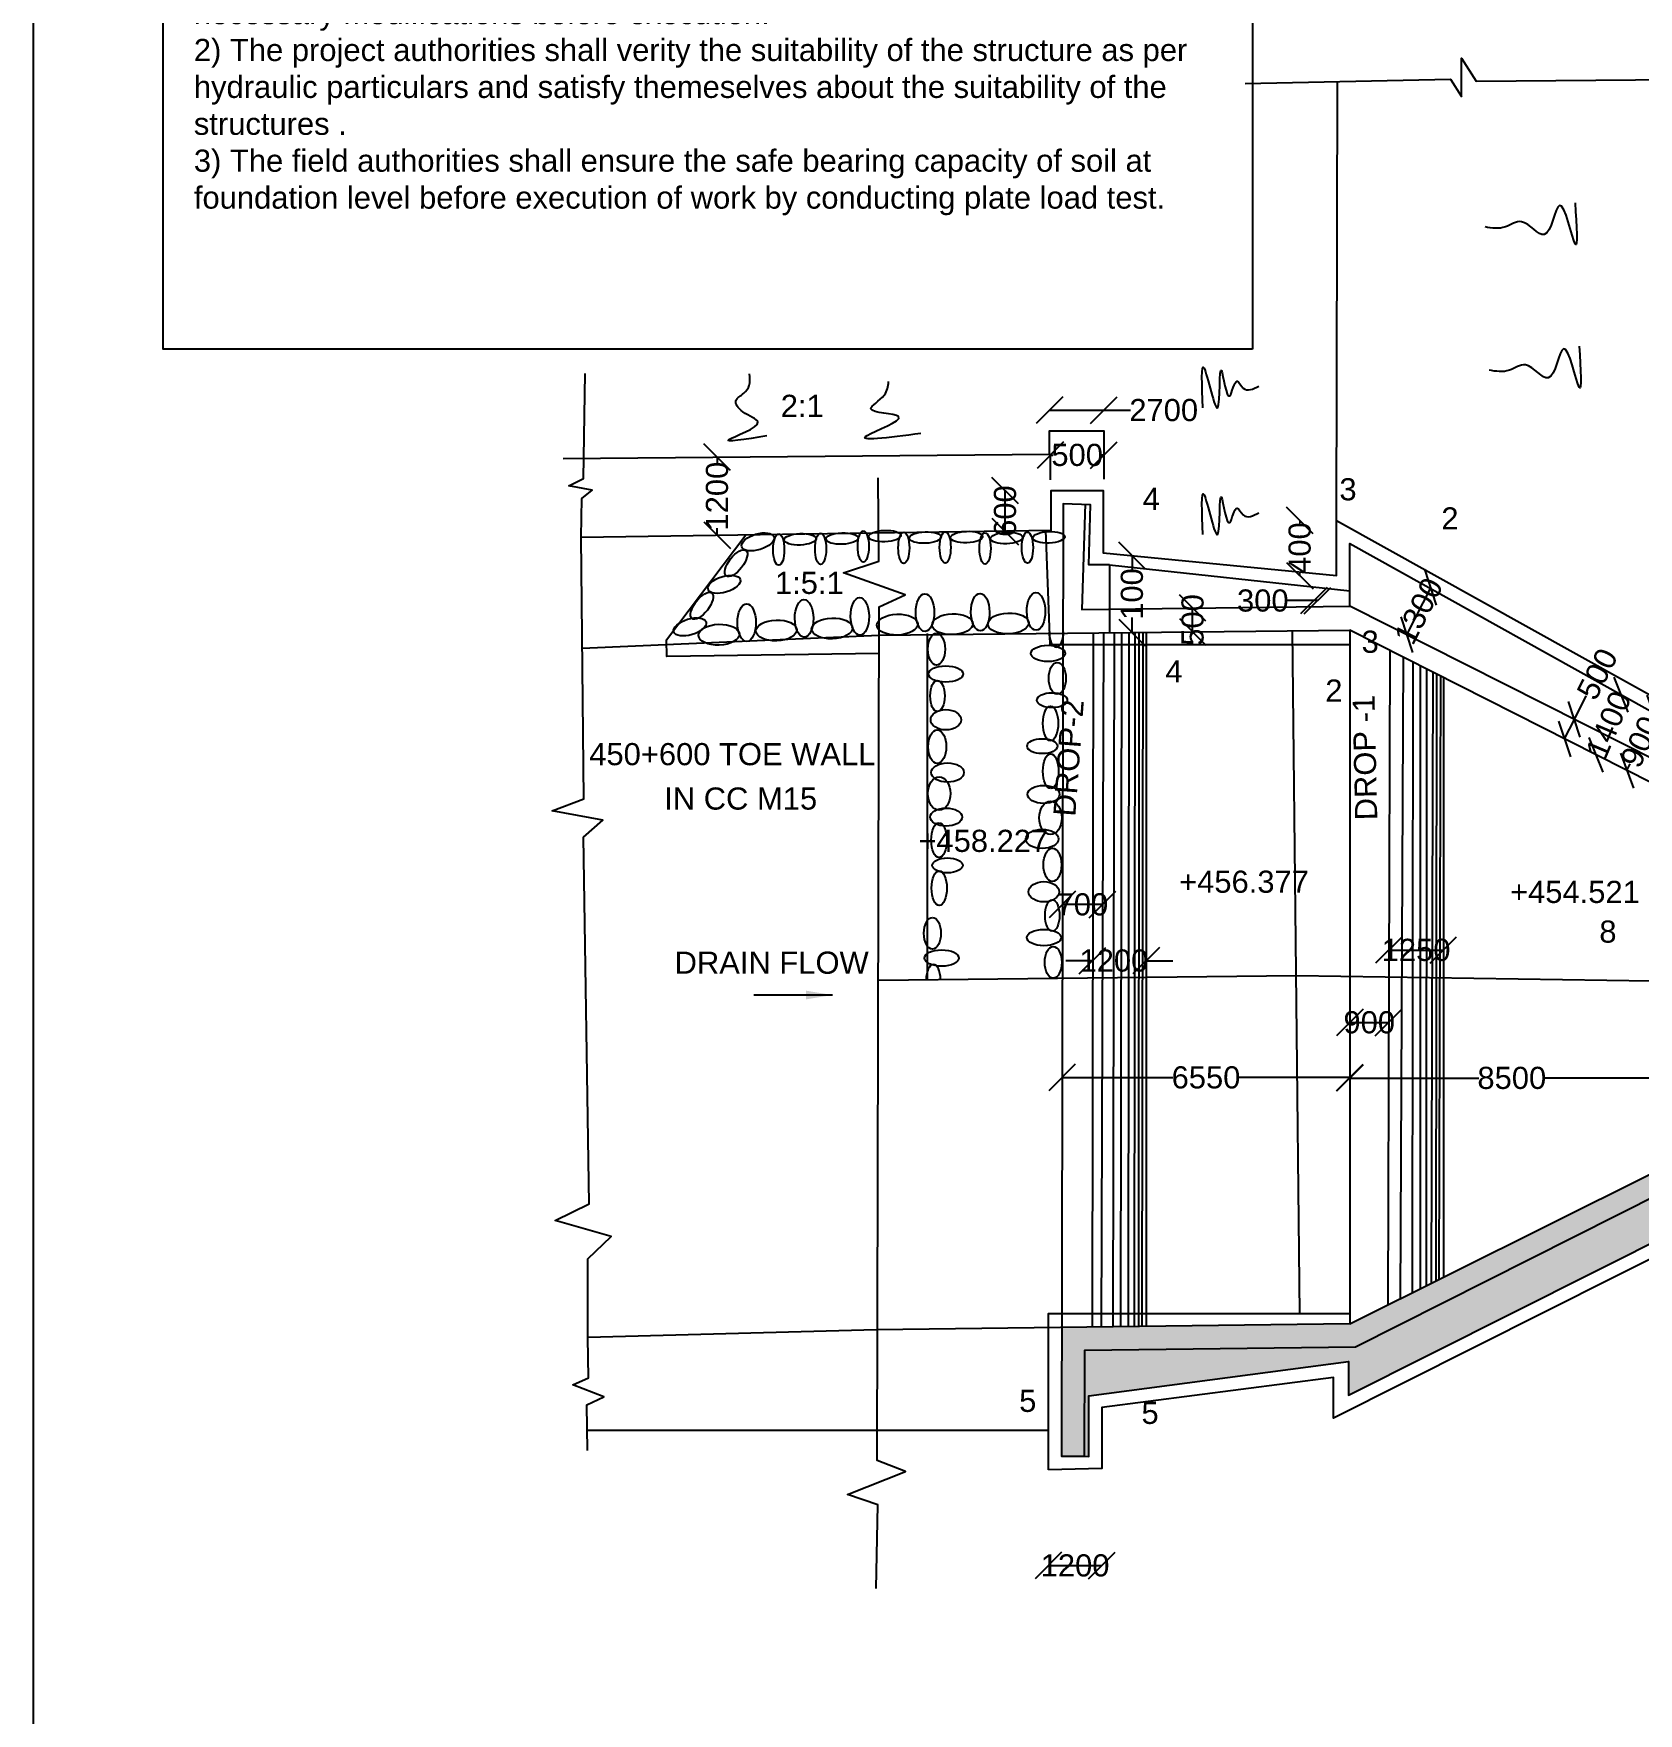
# Model space of a CAD drawing. Header units: millimetres. Extents: x 5124 to 3169670, y 2311 to 45686297.
# Drawn here: x 3005188 to 3041433, y 45628547 to 45666491 of the extents above; entities that cross this region are included whole.
import ezdxf

# ---------------------------------------------------------------- set-up
doc = ezdxf.new("R2010")
doc.units = ezdxf.units.MM
doc.header["$MEASUREMENT"] = 0
doc.layers.add('DIMENSION', color=7, linetype='Continuous')
doc.styles.get("Standard").update_dxf_attribs({"font": 'arial.ttf', "height": 500})
doc.dimstyles.get("Standard").update_dxf_attribs({"dimtxt": 500, "dimasz": 600, "dimexe": 0.18, "dimexo": 0.0625, "dimgap": 0.09, "dimtad": 0, "dimdec": 0, "dimzin": 0, "dimdsep": 46, "dimtxsty": 'Standard', "dimblk": 'OBLIQUE', "dimcen": 0.09, "dimse1": 1, "dimse2": 1, "dimadec": 0, "dimazin": 0, "dimtfac": 1, "dimtdec": 0, "dimtofl": 0, "dimtmove": 0, "dimatfit": 3, "dimfxl": 1, "dimtolj": 1, "dimtzin": 0, "dimarcsym": 0})

# ---------------------------------------------------------------- blocks, each defined once
blk = doc.blocks.new('_Oblique')
at = {"color": 0, "linetype": 'ByBlock', "lineweight": -2}
blk.add_line((-0.5, -0.5), (0.5, 0.5), dxfattribs=at)
blk = doc.blocks.new('*D76')
at = {"layer": 'Defpoints', "color": 0, "transparency": 16777216}
for p in [(3028152, 45656994), (3029362, 45656971), (3029362, 45656971)]:
    blk.add_point(p, dxfattribs=at)
at = {"layer": 'DIMENSION', "color": 0, "lineweight": -2, "transparency": 16777216}
for p, q in [((3028152, 45656971), (3028205, 45656971)), ((3029362, 45656971), (3029308, 45656971))]:
    blk.add_line(p, q, dxfattribs=at)
at = {"layer": 'DIMENSION', "color": 0, "lineweight": -2, "transparency": 16777216, "xscale": 600, "yscale": 600, "zscale": 600, "rotation": 180}
blk.add_blockref('_Oblique', (3028152, 45656971), dxfattribs=at)
at = {"layer": 'DIMENSION', "color": 0, "lineweight": -2, "transparency": 16777216, "xscale": 600, "yscale": 600, "zscale": 600}
blk.add_blockref('_Oblique', (3029362, 45656971), dxfattribs=at)
at = {"layer": 'DIMENSION', "color": 0, "transparency": 16777216, "insert": (3028757, 45656971), "char_height": 500, "attachment_point": 5}
blk.add_mtext('\\A1;500', dxfattribs=at)
blk = doc.blocks.new('*D77')
at = {"layer": 'Defpoints', "color": 0, "transparency": 16777216}
for p in [(3029362, 45657984), (3028134, 45657515), (3029362, 45657515)]:
    blk.add_point(p, dxfattribs=at)
at = {"layer": 'DIMENSION', "color": 0, "lineweight": -2, "transparency": 16777216}
for p, q in [((3028134, 45657984), (3029362, 45657984)), ((3029362, 45657984), (3029962, 45657984))]:
    blk.add_line(p, q, dxfattribs=at)
at = {"layer": 'DIMENSION', "color": 0, "lineweight": -2, "transparency": 16777216, "xscale": 600, "yscale": 600, "zscale": 600, "rotation": 180}
blk.add_blockref('_Oblique', (3028134, 45657984), dxfattribs=at)
at = {"layer": 'DIMENSION', "color": 0, "lineweight": -2, "transparency": 16777216, "xscale": 600, "yscale": 600, "zscale": 600}
blk.add_blockref('_Oblique', (3029362, 45657984), dxfattribs=at)
at = {"layer": 'DIMENSION', "color": 0, "transparency": 16777216, "insert": (3030712, 45657984), "char_height": 500, "attachment_point": 5}
blk.add_mtext('\\A1;2700', dxfattribs=at)
blk = doc.blocks.new('*D78')
at = {"layer": 'Defpoints', "color": 0, "transparency": 16777216}
for p in [(3028416, 45642911), (3034917, 45642911), (3034917, 45642911)]:
    blk.add_point(p, dxfattribs=at)
at = {"layer": 'DIMENSION', "color": 0, "lineweight": -2, "transparency": 16777216}
for p, q in [((3028416, 45642911), (3030920, 45642911)), ((3034917, 45642911), (3032414, 45642911))]:
    blk.add_line(p, q, dxfattribs=at)
at = {"layer": 'DIMENSION', "color": 0, "lineweight": -2, "transparency": 16777216, "xscale": 600, "yscale": 600, "zscale": 600, "rotation": 180}
blk.add_blockref('_Oblique', (3028416, 45642911), dxfattribs=at)
at = {"layer": 'DIMENSION', "color": 0, "lineweight": -2, "transparency": 16777216, "xscale": 600, "yscale": 600, "zscale": 600}
blk.add_blockref('_Oblique', (3034917, 45642911), dxfattribs=at)
at = {"layer": 'DIMENSION', "color": 0, "transparency": 16777216, "insert": (3031667, 45642911), "char_height": 500, "attachment_point": 5}
blk.add_mtext('\\A1;6550', dxfattribs=at)
blk = doc.blocks.new('*D79')
at = {"layer": 'Defpoints', "color": 0, "transparency": 16777216}
for p in [(3034917, 45642911), (3042230, 45642899), (3042230, 45642899)]:
    blk.add_point(p, dxfattribs=at)
at = {"layer": 'DIMENSION', "color": 0, "lineweight": -2, "transparency": 16777216}
for p, q in [((3034917, 45642899), (3037828, 45642899)), ((3042230, 45642899), (3039320, 45642899))]:
    blk.add_line(p, q, dxfattribs=at)
at = {"layer": 'DIMENSION', "color": 0, "lineweight": -2, "transparency": 16777216, "xscale": 600, "yscale": 600, "zscale": 600, "rotation": 180}
blk.add_blockref('_Oblique', (3034917, 45642899), dxfattribs=at)
at = {"layer": 'DIMENSION', "color": 0, "lineweight": -2, "transparency": 16777216, "xscale": 600, "yscale": 600, "zscale": 600}
blk.add_blockref('_Oblique', (3042230, 45642899), dxfattribs=at)
at = {"layer": 'DIMENSION', "color": 0, "transparency": 16777216, "insert": (3038574, 45642899), "char_height": 500, "attachment_point": 5}
blk.add_mtext('\\A1;8500', dxfattribs=at)
blk = doc.blocks.new('*D80')
at = {"layer": 'Defpoints', "color": 0, "transparency": 16777216}
for p in [(3034917, 45644158), (3035791, 45644155), (3035791, 45644155)]:
    blk.add_point(p, dxfattribs=at)
at = {"layer": 'DIMENSION', "color": 0, "lineweight": -2, "transparency": 16777216}
blk.add_line((3034917, 45644155), (3035791, 45644155), dxfattribs=at)
at = {"layer": 'DIMENSION', "color": 0, "lineweight": -2, "transparency": 16777216, "xscale": 600, "yscale": 600, "zscale": 600, "rotation": 180}
blk.add_blockref('_Oblique', (3034917, 45644155), dxfattribs=at)
at = {"layer": 'DIMENSION', "color": 0, "lineweight": -2, "transparency": 16777216, "xscale": 600, "yscale": 600, "zscale": 600}
blk.add_blockref('_Oblique', (3035791, 45644155), dxfattribs=at)
at = {"layer": 'DIMENSION', "color": 0, "transparency": 16777216, "insert": (3035354, 45644155), "char_height": 500, "attachment_point": 5}
blk.add_mtext('\\A1;900', dxfattribs=at)
blk = doc.blocks.new('*D81')
at = {"layer": 'Defpoints', "color": 0, "transparency": 16777216}
for p in [(3035797, 45645791), (3037028, 45645791), (3037028, 45645791)]:
    blk.add_point(p, dxfattribs=at)
at = {"layer": 'DIMENSION', "color": 0, "lineweight": -2, "transparency": 16777216}
blk.add_line((3035797, 45645791), (3037028, 45645791), dxfattribs=at)
at = {"layer": 'DIMENSION', "color": 0, "lineweight": -2, "transparency": 16777216, "xscale": 600, "yscale": 600, "zscale": 600, "rotation": 180}
blk.add_blockref('_Oblique', (3035797, 45645791), dxfattribs=at)
at = {"layer": 'DIMENSION', "color": 0, "lineweight": -2, "transparency": 16777216, "xscale": 600, "yscale": 600, "zscale": 600}
blk.add_blockref('_Oblique', (3037028, 45645791), dxfattribs=at)
at = {"layer": 'DIMENSION', "color": 0, "transparency": 16777216, "insert": (3036412, 45645791), "char_height": 500, "attachment_point": 5}
blk.add_mtext('\\A1;1250', dxfattribs=at)
blk = doc.blocks.new('*D82')
at = {"layer": 'Defpoints', "color": 0, "transparency": 16777216}
for p in [(3028107, 45634047), (3029312, 45634047), (3029312, 45631887)]:
    blk.add_point(p, dxfattribs=at)
at = {"layer": 'DIMENSION', "color": 0, "lineweight": -2, "transparency": 16777216}
blk.add_line((3028107, 45631887), (3029312, 45631887), dxfattribs=at)
at = {"layer": 'DIMENSION', "color": 0, "lineweight": -2, "transparency": 16777216, "xscale": 600, "yscale": 600, "zscale": 600, "rotation": 180}
blk.add_blockref('_Oblique', (3028107, 45631887), dxfattribs=at)
at = {"layer": 'DIMENSION', "color": 0, "lineweight": -2, "transparency": 16777216, "xscale": 600, "yscale": 600, "zscale": 600}
blk.add_blockref('_Oblique', (3029312, 45631887), dxfattribs=at)
at = {"layer": 'DIMENSION', "color": 0, "transparency": 16777216, "insert": (3028710, 45631887), "char_height": 500, "attachment_point": 5}
blk.add_mtext('\\A1;1200', dxfattribs=at)
blk = doc.blocks.new('*D83')
at = {"layer": 'Defpoints', "color": 0, "transparency": 16777216}
for p in [(3034187, 45654288), (3034101, 45653682), (3034101, 45653549)]:
    blk.add_point(p, dxfattribs=at)
at = {"layer": 'DIMENSION', "color": 0, "lineweight": -2, "transparency": 16777216}
for p, q in [((3034101, 45653682), (3033501, 45653682)), ((3034187, 45653682), (3034101, 45653682))]:
    blk.add_line(p, q, dxfattribs=at)
at = {"layer": 'DIMENSION', "color": 0, "lineweight": -2, "transparency": 16777216, "xscale": 600, "yscale": 600, "zscale": 600, "rotation": 180}
blk.add_blockref('_Oblique', (3034101, 45653682), dxfattribs=at)
at = {"layer": 'DIMENSION', "color": 0, "lineweight": -2, "transparency": 16777216, "xscale": 600, "yscale": 600, "zscale": 600}
blk.add_blockref('_Oblique', (3034187, 45653682), dxfattribs=at)
at = {"layer": 'DIMENSION', "color": 0, "transparency": 16777216, "insert": (3032950, 45653682), "char_height": 500, "attachment_point": 5}
blk.add_mtext('\\A1;300', dxfattribs=at)
blk = doc.blocks.new('*D84')
at = {"layer": 'Defpoints', "color": 0, "transparency": 16777216}
for p in [(3029938, 45654702), (3029996, 45652963), (3030060, 45652963)]:
    blk.add_point(p, dxfattribs=at)
at = {"layer": 'DIMENSION', "color": 0, "lineweight": -2, "transparency": 16777216}
for p, q in [((3029996, 45654702), (3029996, 45654360)), ((3029996, 45652963), (3029996, 45653304))]:
    blk.add_line(p, q, dxfattribs=at)
at = {"layer": 'DIMENSION', "color": 0, "lineweight": -2, "transparency": 16777216, "xscale": 600, "yscale": 600, "zscale": 600}
for p, rotation in [((3029996, 45654702), 90), ((3029996, 45652963), 270)]:
    blk.add_blockref('_Oblique', p, dxfattribs=dict(at, rotation=rotation))
at = {"layer": 'DIMENSION', "color": 0, "transparency": 16777216, "insert": (3029996, 45653832), "char_height": 500, "attachment_point": 5, "rotation": 90}
blk.add_mtext('\\A1;100', dxfattribs=at)
blk = doc.blocks.new('*D85')
at = {"layer": 'Defpoints', "color": 0, "transparency": 16777216}
for p in [(3031366, 45653516), (3031366, 45653516), (3031373, 45652977)]:
    blk.add_point(p, dxfattribs=at)
at = {"layer": 'DIMENSION', "color": 0, "lineweight": -2, "transparency": 16777216}
blk.add_line((3031366, 45652977), (3031366, 45653516), dxfattribs=at)
at = {"layer": 'DIMENSION', "color": 0, "lineweight": -2, "transparency": 16777216, "xscale": 600, "yscale": 600, "zscale": 600}
for p, rotation in [((3031366, 45653516), 90), ((3031366, 45652977), 270)]:
    blk.add_blockref('_Oblique', p, dxfattribs=dict(at, rotation=rotation))
at = {"layer": 'DIMENSION', "color": 0, "transparency": 16777216, "insert": (3031366, 45653246), "char_height": 500, "attachment_point": 5, "rotation": 90}
blk.add_mtext('\\A1;500', dxfattribs=at)
blk = doc.blocks.new('*D86')
at = {"layer": 'Defpoints', "color": 0, "transparency": 16777216}
for p in [(3036211, 45654255), (3035668, 45653180), (3036199, 45652912)]:
    blk.add_point(p, dxfattribs=at)
at = {"layer": 'DIMENSION', "color": 0, "lineweight": -2, "transparency": 16777216}
blk.add_line((3036742, 45653987), (3036199, 45652912), dxfattribs=at)
at = {"layer": 'DIMENSION', "color": 0, "lineweight": -2, "transparency": 16777216, "xscale": 600, "yscale": 600, "zscale": 600}
for p, rotation in [((3036742, 45653987), 63.19043571718392), ((3036199, 45652912), 243.1904357171839)]:
    blk.add_blockref('_Oblique', p, dxfattribs=dict(at, rotation=rotation))
at = {"layer": 'DIMENSION', "color": 0, "transparency": 16777216, "insert": (3036470, 45653450), "char_height": 500, "attachment_point": 5, "rotation": 63.1904}
blk.add_mtext('\\A1;1300', dxfattribs=at)
blk = doc.blocks.new('*D87')
at = {"layer": 'Defpoints', "color": 0, "transparency": 16777216}
for p in [(3041046, 45651558), (3041046, 45651558), (3040472, 45650199)]:
    blk.add_point(p, dxfattribs=at)
at = {"layer": 'DIMENSION', "color": 0, "lineweight": -2, "transparency": 16777216}
for p, q in [((3041046, 45651558), (3041040, 45651544)), ((3040472, 45650199), (3040478, 45650213))]:
    blk.add_line(p, q, dxfattribs=at)
at = {"layer": 'DIMENSION', "color": 0, "lineweight": -2, "transparency": 16777216, "xscale": 600, "yscale": 600, "zscale": 600}
for p, rotation in [((3041046, 45651558), 67.08364247198338), ((3040472, 45650199), 247.0836424719834)]:
    blk.add_blockref('_Oblique', p, dxfattribs=dict(at, rotation=rotation))
at = {"layer": 'DIMENSION', "color": 0, "transparency": 16777216, "insert": (3040759, 45650878), "char_height": 500, "attachment_point": 5, "rotation": 67.0836}
blk.add_mtext('\\A1;1400', dxfattribs=at)
blk = doc.blocks.new('*D88')
at = {"layer": 'Defpoints', "color": 0, "transparency": 16777216}
for p in [(3039987, 45650998), (3039987, 45650998), (3039764, 45650558)]:
    blk.add_point(p, dxfattribs=at)
at = {"layer": 'DIMENSION', "color": 0, "lineweight": -2, "transparency": 16777216}
for p, q in [((3039987, 45650998), (3040257, 45651533)), ((3039764, 45650558), (3039987, 45650998))]:
    blk.add_line(p, q, dxfattribs=at)
at = {"layer": 'DIMENSION', "color": 0, "lineweight": -2, "transparency": 16777216, "xscale": 600, "yscale": 600, "zscale": 600}
for p, rotation in [((3039987, 45650998), 63.19043571713929), ((3039764, 45650558), 243.1904357171393)]:
    blk.add_blockref('_Oblique', p, dxfattribs=dict(at, rotation=rotation))
at = {"layer": 'DIMENSION', "color": 0, "transparency": 16777216, "insert": (3040506, 45652026), "char_height": 500, "attachment_point": 5, "rotation": 63.1904}
blk.add_mtext('\\A1;500', dxfattribs=at)
blk = doc.blocks.new('*D89')
at = {"layer": 'Defpoints', "color": 0, "transparency": 16777216}
for p in [(3041776, 45651150), (3041776, 45651150), (3041175, 45649843)]:
    blk.add_point(p, dxfattribs=at)
at = {"layer": 'DIMENSION', "color": 0, "lineweight": -2, "transparency": 16777216}
for p, q in [((3041776, 45651150), (3041706, 45650998)), ((3041175, 45649843), (3041245, 45649996))]:
    blk.add_line(p, q, dxfattribs=at)
at = {"layer": 'DIMENSION', "color": 0, "lineweight": -2, "transparency": 16777216, "xscale": 600, "yscale": 600, "zscale": 600}
for p, rotation in [((3041776, 45651150), 65.31788730393131), ((3041175, 45649843), 245.3178873039313)]:
    blk.add_blockref('_Oblique', p, dxfattribs=dict(at, rotation=rotation))
at = {"layer": 'DIMENSION', "color": 0, "transparency": 16777216, "insert": (3041475, 45650497), "char_height": 500, "attachment_point": 5, "rotation": 65.3179}
blk.add_mtext('\\A1;900', dxfattribs=at)
blk = doc.blocks.new('*D147')
at = {"layer": 'Defpoints', "color": 0, "transparency": 16777216}
for p in [(3033784, 45655492), (3034616, 45655492), (3034616, 45654247)]:
    blk.add_point(p, dxfattribs=at)
at = {"layer": 'DIMENSION', "color": 0, "lineweight": -2, "transparency": 16777216}
for p, q in [((3033784, 45655492), (3033784, 45655431)), ((3033784, 45654247), (3033784, 45654308))]:
    blk.add_line(p, q, dxfattribs=at)
at = {"layer": 'DIMENSION', "color": 0, "lineweight": -2, "transparency": 16777216, "xscale": 600, "yscale": 600, "zscale": 600}
for p, rotation in [((3033784, 45655492), 90), ((3033784, 45654247), 270)]:
    blk.add_blockref('_Oblique', p, dxfattribs=dict(at, rotation=rotation))
at = {"layer": 'DIMENSION', "color": 0, "transparency": 16777216, "insert": (3033784, 45654870), "char_height": 500, "attachment_point": 5, "rotation": 90}
blk.add_mtext('\\A1;400', dxfattribs=at)
blk = doc.blocks.new('*D148')
at = {"layer": 'Defpoints', "color": 0, "transparency": 16777216}
for p in [(3020625, 45656925), (3020625, 45656925), (3020641, 45655161)]:
    blk.add_point(p, dxfattribs=at)
at = {"layer": 'DIMENSION', "color": 0, "lineweight": -2, "transparency": 16777216}
for p, q in [((3020625, 45656925), (3020625, 45656765)), ((3020625, 45655161), (3020625, 45655320))]:
    blk.add_line(p, q, dxfattribs=at)
at = {"layer": 'DIMENSION', "color": 0, "lineweight": -2, "transparency": 16777216, "xscale": 600, "yscale": 600, "zscale": 600}
for p, rotation in [((3020625, 45656925), 90), ((3020625, 45655161), 270)]:
    blk.add_blockref('_Oblique', p, dxfattribs=dict(at, rotation=rotation))
at = {"layer": 'DIMENSION', "color": 0, "transparency": 16777216, "insert": (3020625, 45656043), "char_height": 500, "attachment_point": 5, "rotation": 90}
blk.add_mtext('\\A1;1200', dxfattribs=at)
blk = doc.blocks.new('*D149')
at = {"layer": 'Defpoints', "color": 0, "transparency": 16777216}
for p in [(3027130, 45656167), (3028171, 45656167), (3028114, 45655242)]:
    blk.add_point(p, dxfattribs=at)
at = {"layer": 'DIMENSION', "color": 0, "lineweight": -2, "transparency": 16777216}
blk.add_line((3027130, 45655242), (3027130, 45656167), dxfattribs=at)
at = {"layer": 'DIMENSION', "color": 0, "lineweight": -2, "transparency": 16777216, "xscale": 600, "yscale": 600, "zscale": 600}
for p, rotation in [((3027130, 45656167), 90), ((3027130, 45655242), 270)]:
    blk.add_blockref('_Oblique', p, dxfattribs=dict(at, rotation=rotation))
at = {"layer": 'DIMENSION', "color": 0, "transparency": 16777216, "insert": (3027130, 45655705), "char_height": 500, "attachment_point": 5, "rotation": 90}
blk.add_mtext('\\A1;600', dxfattribs=at)
blk = doc.blocks.new('*D150')
at = {"layer": 'Defpoints', "color": 0, "transparency": 16777216}
for p in [(3028422, 45646819), (3028422, 45646299), (3029330, 45646297)]:
    blk.add_point(p, dxfattribs=at)
at = {"layer": 'DIMENSION', "color": 0, "lineweight": -2, "transparency": 16777216}
blk.add_line((3029330, 45646819), (3028422, 45646819), dxfattribs=at)
at = {"layer": 'DIMENSION', "color": 0, "lineweight": -2, "transparency": 16777216, "xscale": 600, "yscale": 600, "zscale": 600, "rotation": 180}
blk.add_blockref('_Oblique', (3028422, 45646819), dxfattribs=at)
at = {"layer": 'DIMENSION', "color": 0, "lineweight": -2, "transparency": 16777216, "xscale": 600, "yscale": 600, "zscale": 600}
blk.add_blockref('_Oblique', (3029330, 45646819), dxfattribs=at)
at = {"layer": 'DIMENSION', "color": 0, "transparency": 16777216, "insert": (3028876, 45646819), "char_height": 500, "attachment_point": 5}
blk.add_mtext('\\A1;700', dxfattribs=at)
blk = doc.blocks.new('*D151')
at = {"layer": 'Defpoints', "color": 0, "transparency": 16777216}
for p in [(3030318, 45645550), (3029105, 45645407), (3030318, 45645406)]:
    blk.add_point(p, dxfattribs=at)
at = {"layer": 'DIMENSION', "color": 0, "lineweight": -2, "transparency": 16777216}
for p, q in [((3029105, 45645550), (3028505, 45645550)), ((3030318, 45645550), (3030918, 45645550))]:
    blk.add_line(p, q, dxfattribs=at)
at = {"layer": 'DIMENSION', "color": 0, "lineweight": -2, "transparency": 16777216, "xscale": 600, "yscale": 600, "zscale": 600}
blk.add_blockref('_Oblique', (3029105, 45645550), dxfattribs=at)
at = {"layer": 'DIMENSION', "color": 0, "lineweight": -2, "transparency": 16777216, "xscale": 600, "yscale": 600, "zscale": 600, "rotation": 180}
blk.add_blockref('_Oblique', (3030318, 45645550), dxfattribs=at)
at = {"layer": 'DIMENSION', "color": 0, "transparency": 16777216, "insert": (3029587, 45645550), "char_height": 500, "attachment_point": 5}
blk.add_mtext('\\A1;1200', dxfattribs=at)

msp = doc.modelspace()

# ---------------------------------------------------------------- hatches: boundary and pattern name
at = {"layer": 'DIMENSION'}
h = msp.add_hatch(dxfattribs=at)
h.set_pattern_fill('AR-CONC', color=256, scale=50, style=0)
h.set_pattern_definition([(50, (0, 0), (358.6300913, -31.3760675), [37.5, -412.5]), (355, (0, 0), (-69.3756668, 376.0960669), [30, -330]), (100.4514, (29.9, -2.6), (289.2546909, 344.719771), [31.870095, -350.571056]), (46.1842, (0, 100), (533.6205243, -82.759507), [56.25, -618.75]), (96.6356, (44.47, 93.1), (467.331353, 487.0589355), [47.805144, -525.8565]), (351.1842, (0, 100), (467.3309726, 487.0593005), [45, -495]), (21, (50, 75), (298.453526, -201.3094453), [37.5, -412.5]), (326, (50, 75), (121.657666, 362.5750225), [30, -330]), (71.4514, (74.87, 58.22), (420.1113143, 161.2652484), [31.870095, -350.571056]), (37.5, (0, 0), (6.07992766, 166.4469269), [0, -326, 0, -335, 0, -331.25]), (7.5, (0, 0), (131.5347687, 197.20585594), [0, -191, 0, -318.5, 0, -126.25]), (327.5, (-111.5, 0), (266.9112181, -11.27743587), [0, -125, 0, -390, 0, -517.5]), (317.5, (-161.5, 0), (291.5930847, 50.0524912), [0, -162.5, 0, -259, 0, -367.5])])
h.paths.add_polyline_path([(3042293.7, 45639456), (3043068.6, 45639456), (3043068.6, 45640316), (3042226, 45640313.7), (3041962.3, 45640313.7), (3035046.7, 45636824.5), (3028930.1, 45636753.7), (3028926, 45634357.8), (3029023.5, 45634350.7), (3029023.5, 45635722.3), (3034887.5, 45636494.9), (3034887.5, 45635736.7)])
h.paths.add_polyline_path([(3041962.3, 45640313.7), (3041698.6, 45640313.7), (3041700.5, 45640724.3), (3034917.5, 45637343.2), (3028406.8, 45637262.5), (3028401.8, 45634358.7), (3028926, 45634357.8), (3028930.1, 45636753.7), (3035046.7, 45636824.5)])
h.paths.add_polyline_path([(3100006.5, 45640855.7), (3100003.2, 45640474), (3099739.8, 45640473.3), (3110176.2, 45636984.7), (3110217.3, 45633862.7), (3110736.1, 45633862.7), (3110737.2, 45637412.6)])
h.paths.add_polyline_path([(3099739.8, 45640473.3), (3099043.3, 45640471.4), (3099037.2, 45640079.6), (3099390.4, 45640079.6), (3109890.3, 45636602.3), (3109890.3, 45633862.7), (3110217.3, 45633862.7), (3110176.2, 45636984.7)])
h.paths.add_polyline_path([(3088212, 45639226.4), (3103777.8, 45639226.4), (3103777.8, 45631671.1), (3088212, 45631671.1)], flags=9)

# ---------------------------------------------------------------- linework, layer by layer
at = {"layer": 'Defpoints'}
msp.add_lwpolyline([(3032719.9, 45659360.8), (3008114.5, 45659360.8), (3008114.5, 45671336.1), (3032719.9, 45671336.1)], close=True, dxfattribs=at)
for points in [[(3032548.5, 45665360.8), (3037185.5, 45665463.3), (3037433.9, 45665066.3), (3037433.9, 45665934.7), (3037769.3, 45665413.7), (3042268.1, 45665456.3)], [(3017552.3, 45655113.1), (3028171.1, 45655276), (3028171.1, 45656167.2), (3029344.5, 45656167.2), (3029348, 45654759.6), (3034615.6, 45654246.7), (3034615.6, 45655492.4), (3042232.9, 45651255.4), (3042609.1, 45651046.2), (3043412.4, 45651046.2), (3043412.4, 45650031.6), (3041898.6, 45650031.6), (3034918.3, 45653559.1), (3034918.3, 45654976.6), (3042242.1, 45650890.1), (3042497.5, 45650747.6), (3043110.8, 45650747.6), (3043110.8, 45649885), (3042242.1, 45649885), (3042242.1, 45652869.2), (3042268.1, 45665456.3)], [(3017695.8, 45634483.7), (3017680.1, 45635517.2), (3018064.8, 45635699.3), (3017367.7, 45635971.3), (3017721.7, 45636129), (3017706.1, 45637037.5), (3017706.1, 45638816.7), (3018234.9, 45639317.2), (3016968.4, 45639678.6), (3017733.9, 45640053.9), (3017610.5, 45648340.1), (3018048, 45648724.9), (3016899.1, 45648934.7), (3017615.6, 45649206.1), (3017552.3, 45655113.1), (3017566.9, 45655986.6), (3017804.2, 45656179.6), (3017275.3, 45656274.4), (3017611.2, 45656438.6), (3017648.1, 45658813.7)], [(3017152.2, 45656892.6), (3028134, 45656994.1), (3028134, 45657515.2), (3029361.6, 45657515.2), (3029361.6, 45656427)], [(3028157, 45656411.7), (3028151.6, 45656994.3)], [(3024216.7, 45631370.3), (3024255.6, 45633262), (3023568.1, 45633495.2), (3024878.3, 45634013.5), (3024242.6, 45634259.6), (3024287.3, 45653540.1), (3024874.6, 45653816.1), (3023481.3, 45654310.7), (3024275.8, 45654575.3), (3024265.9, 45656454.4)], [(3029486.9, 45654487.7), (3029019.2, 45654487.7), (3029058.4, 45655850.3), (3028438.5, 45655868.1), (3028401.8, 45634358.7), (3028926, 45634357.8), (3028930.1, 45636753.7), (3035046.7, 45636824.5), (3041962.3, 45640313.7)], [(3028937.6, 45655870), (3028866.3, 45653485.6), (3034918.3, 45653559.1)], [(3024284.9, 45652487.3), (3024284.9, 45652487.3), (3019488.6, 45652417.5), (3019483.1, 45652795.3), (3021273.8, 45655170.2)], [(3028041.6, 45655274), (3028143.8, 45652694.9), (3034917.5, 45652694.9)], [(3029486.9, 45654487.7), (3034918.3, 45653902.2)], [(3029486.9, 45654487.7), (3029486.9, 45652956.5)], [(3017579.2, 45652605.9), (3024285.9, 45652900.8), (3034917.5, 45653014.6)], [(3029115.8, 45652952.5), (3029094.1, 45637271)], [(3029354.3, 45652955.1), (3029297.2, 45637273.5)], [(3029571.2, 45637276.9), (3029601.7, 45652957.7)], [(3029758.2, 45652959.4), (3029733.4, 45637278.9)], [(3029915.3, 45637281.2), (3029929.5, 45652961.2)], [(3030059.5, 45652962.6), (3030042.3, 45637282.7)], [(3030153.2, 45637284.1), (3030158.5, 45652963.7)], [(3030229.1, 45637285), (3030245.7, 45652936.8)], [(3030245.7, 45652936.8), (3030245.4, 45652964.6)], [(3030318.5, 45652965.4), (3030317.9, 45637286.1)], [(3033789.5, 45637578.1), (3033624.4, 45653000.8)], [(3043110.8, 45649885), (3043110.8, 45649549.7), (3041741.1, 45649556), (3034917.5, 45653014.6), (3034917.5, 45637343.2), (3041700.5, 45640724.3)], [(3035818.4, 45652558), (3035770.8, 45637768.5)], [(3036063.1, 45637914.2), (3036125, 45652402.6)], [(3036339.9, 45652293.7), (3036324.9, 45638044.7)], [(3036514.2, 45638139.1), (3036511.2, 45652206.8)], [(3036650.9, 45652136), (3036638.7, 45638201.2)], [(3036759.5, 45638261.4), (3036795.9, 45652062.5)], [(3036874.7, 45652022.6), (3036854.5, 45638332.5)], [(3036931.4, 45638347.1), (3036972.6, 45651972.9)], [(3037028.2, 45651944.8), (3037027.7, 45638395.1)], [(3024267.8, 45645111.7), (3033707.8, 45645212.7), (3041720.6, 45645094.3), (3086302.6, 45645171.8), (3124456.6, 45645189.9)], [(3043401.8, 45640317), (3043378.6, 45639192.8), (3042502.9, 45639210.9), (3034546.6, 45635213.8), (3034546.6, 45636134.6), (3029311.8, 45635459.6), (3029311.8, 45634081.1), (3028107.4, 45634047.4)], [(3028926, 45634357.8), (3029023.5, 45634350.7), (3029023.5, 45635722.3), (3034887.5, 45636494.9), (3034887.5, 45635736.7), (3042293.7, 45639456), (3043068.6, 45639456), (3043068.6, 45640316)], [(3028107.4, 45634941.2), (3028107.4, 45637578.1), (3034917.5, 45637578.1)], [(3034917.5, 45637343.2), (3024224.9, 45637210.6), (3017706.1, 45637037.5)], [(3028107.4, 45634047.4), (3028107.4, 45634941.2), (3017687.9, 45634941.2)]]:
    msp.add_lwpolyline(points, dxfattribs=at)
at = {"layer": 'DIMENSION'}
msp.add_lwpolyline([(3169513.7, 45570797.3), (3005188.4, 45570797.3), (3005188.4, 45686297.1), (3169513.7, 45686297.1)], close=True, dxfattribs=at)
for points in [[(3034615.6, 45655492.4), (3034639.8, 45665407)], [(3025369.8, 45652938.5), (3025369.8, 45645123.6)]]:
    msp.add_lwpolyline(points, dxfattribs=at)
for centre, major_axis, ratio in [((3021547, 45655010), (-364.4, -111.2), 0.4711169), ((3022017.1, 45654834.9), (0, 353), 0.3574739), ((3022501.2, 45655068.4), (-361.6, -13.9), 0.3575562), ((3022962.9, 45654851.6), (0, 353), 0.3574739), ((3023446.9, 45655085.1), (-361.6, -13.9), 0.3575562), ((3023927, 45654907.4), (0, 353), 0.3574739), ((3024411.1, 45655140.9), (-361.6, -13.9), 0.3575562), ((3024842.1, 45654874), (0, 353), 0.3574739), ((3025326.1, 45655107.5), (-361.6, -13.9), 0.3575562), ((3025776.7, 45654885.1), (0, 353), 0.3574739), ((3026260.8, 45655118.6), (-361.6, -13.9), 0.3575562), ((3026678, 45654862.9), (0, 353), 0.3574739), ((3027162, 45655096.4), (-361.6, -13.9), 0.3575562), ((3027634.9, 45654879.6), (0, 353), 0.3574739), ((3028118.9, 45655113), (-361.6, -13.9), 0.3575562), ((3021054.4, 45654528.6), (-222.5, -289.1), 0.4333905), ((3020784.6, 45654050.5), (-364.4, -111.2), 0.4711169), ((3020281, 45653566.9), (-222.5, -289.1), 0.4333905), ((3026568.5, 45653421.9), (3.4, -425), 0.4916734), ((3027828.5, 45653439.6), (3.4, -425), 0.4916734), ((3021293.4, 45653185.9), (3.4, -425), 0.4916734), ((3022590, 45653281.8), (3.4, -425), 0.4916734), ((3023848.3, 45653326.7), (3.4, -425), 0.4916734), ((3025321, 45653413.3), (3.4, -425), 0.4916734), ((3020011.2, 45653088.9), (-364.4, -111.2), 0.4711169), ((3020667.3, 45652913.4), (-461.4, -15.4), 0.5093147), ((3021964, 45653009.4), (-461.4, -15.4), 0.5093147), ((3023222.3, 45653054.3), (-461.4, -15.4), 0.5093147), ((3024695, 45653140.8), (-461.4, -15.4), 0.5093147), ((3025942.5, 45653149.4), (-461.4, -15.4), 0.5093147), ((3027202.5, 45653167.1), (-461.4, -15.4), 0.5093147), ((3025580.4, 45652586.4), (0, 359.1), 0.5366566), ((3028099.2, 45652489.5), (-389.5, 0), 0.4718855), ((3025790.4, 45652025.8), (389.5, 0), 0.4718855), ((3028309.2, 45651928.9), (0, -359.1), 0.5366566), ((3025602.3, 45651528.7), (0, 352.6), 0.4657465), ((3028191.5, 45651433.6), (-343.5, 0), 0.490395), ((3025792.6, 45650992.3), (343.5, 0), 0.6688157), ((3028155.4, 45650910.2), (0, -392), 0.4413323), ((3025597.5, 45650383.1), (0, 378.8), 0.5375698), ((3027969.5, 45650395.6), (-343.5, 0), 0.490395), ((3028159.8, 45649828.4), (0, -392), 0.4525636), ((3025641.6, 45649323.9), (0, 376.7), 0.6743868), ((3025831.7, 45649798.5), (369.8, 0), 0.5858085), ((3028000.1, 45649305), (-361, 0), 0.5636171), ((3025797.3, 45648793.2), (361, 0), 0.5636171), ((3028155.8, 45648774.4), (0, -376.7), 0.6743868), ((3025637.6, 45648269.8), (0, 392), 0.4525636), ((3027965.8, 45648299.8), (-369.8, 0), 0.5858085), ((3025828, 45647702.7), (343.5, 0), 0.490395), ((3028199.9, 45647715.1), (0, -378.8), 0.5375698), ((3025642, 45647188.1), (0, 392), 0.4413323), ((3028004.8, 45647106), (-343.5, 0), 0.6688157), ((3028195.2, 45646569.5), (0, -352.6), 0.4657465), ((3025488.2, 45646169.4), (0, 359.1), 0.5366566), ((3028007, 45646072.4), (-389.5, 0), 0.4718855), ((3025698.3, 45645608.8), (389.5, 0), 0.4718855), ((3028217, 45645511.8), (0, -359.1), 0.5366566)]:
    msp.add_ellipse(centre, major_axis=major_axis, ratio=ratio, dxfattribs=at)
for centre, major_axis in [((3028287.3, 45652986.6), (0, -352.6)), ((3025510.1, 45645111.7), (0, 352.6))]:
    msp.add_ellipse(centre, major_axis=major_axis, ratio=0.4657465, start_param=4.7550351, end_param=7.8213095, dxfattribs=at)
for points in [[(3040003.7, 45662669.5), (3040003.7, 45661744), (3039647.5, 45662606.2), (3039307, 45661949.7), (3038792.5, 45662242.3), (3038428.3, 45662123.7), (3037969.1, 45662123.7)], [(3040094.5, 45659432.6), (3040094.5, 45658507.2), (3039738.2, 45659369.4), (3039397.8, 45658712.8), (3038883.2, 45659005.5), (3038519, 45658886.9), (3038059.8, 45658886.9)], [(3021746.9, 45657407.6), (3020888.9, 45657319.7), (3021548.8, 45657715.4), (3021204.2, 45657949.8), (3021050.2, 45658206.2), (3021226.2, 45658367.4), (3021350.9, 45658543.3), (3021358.2, 45658807.1)], [(3031596.5, 45658036.5), (3031623.8, 45658936.8), (3031933.3, 45658045.7), (3032015.2, 45658882.2), (3032206.3, 45658309.4), (3032370.2, 45658636.7), (3032506.7, 45658482.1), (3032861.6, 45658527.6)], [(3025225.4, 45657459.6), (3024015.2, 45657413.9), (3024721.7, 45657838.7), (3024100.3, 45658015.2), (3024401.2, 45658322.3), (3024499.3, 45658629.5)], [(3031596.5, 45655173.1), (3031623.8, 45656073.4), (3031933.3, 45655182.2), (3032015.2, 45656018.8), (3032206.3, 45655445.9), (3032370.2, 45655773.3), (3032506.7, 45655618.7), (3032861.6, 45655664.2)]]:
    msp.add_spline(points, degree=3, dxfattribs=at)

# ---------------------------------------------------------------- texts
at = {"layer": 'Defpoints'}
for s, p in [('1:5:1', (3021931.1, 45653834.3)), ('450+600 TOE WALL', (3017737.2, 45649965.1)), ('IN CC M15', (3019431, 45648962.3)), ('+458.227', (3025171.2, 45648006.5)), ('+456.377', (3031059, 45647083.9)), ('+454.521', (3038533.1, 45646853.6)), ('DRAIN FLOW', (3019665.4, 45645254.6))]:
    msp.add_text(s, height=500, dxfattribs=at).set_placement(p)
msp.add_text('DROP -1', height=500, rotation=91.29716, dxfattribs=at).set_placement((3035537.3, 45648725.8))
at = {"layer": 'DIMENSION'}
for s, p in [('2:1', (3022062.3, 45657832.2)), ('4', (3030237.9, 45655732.1)), ('3', (3034680, 45655948.1)), ('2', (3036982.1, 45655289.5)), ('3', (3035181.1, 45652504.1)), ('4', (3030749.1, 45651834.6)), ('2', (3034360.9, 45651401.3)), ('8', (3040550.5, 45645957.2)), ('5', (3027447.3, 45635357.5)), ('5', (3030210.1, 45635086.2))]:
    msp.add_text(s, height=500, dxfattribs=at).set_placement(p)
msp.add_text('DROP-2', height=500, rotation=85.75761, dxfattribs=at).set_placement((3028714.6, 45648794.4))
at = {"layer": 'DIMENSION', "insert": (3008808, 45670538.5), "char_height": 500, "width": 23224.561, "attachment_point": 1}
msp.add_mtext('SPECIAL NOTES :\\P1) The Project authorities shall satisfy whether the design and drawing proposals comply with thechnical specifications as stipulated in the agreement conditions.Any deviations noticed may be referred to CDO for necessary modifications before execution.\\P2) The project authorities shall verity the suitability of the structure as per hydraulic particulars and satisfy themeselves about the suitability of the structures .\\P3) The field authorities shall ensure the safe bearing capacity of soil at foundation level before execution of work by conducting plate load test.', dxfattribs=at)

# ---------------------------------------------------------------- dimensions: what is measured, and where the dimension line sits
at = {"layer": 'DIMENSION'}
for base, p1, p2, text, picture, middle in [((3029361.6, 45657984), (3028134, 45657515.2), (3029361.6, 45657515.2), '2700', '*D77', (3030711.7, 45657984)), ((3029361.6, 45656971.1), (3028151.6, 45656994.3), (3029361.6, 45656971.1), '500', '*D76', (3028756.6, 45656971.1)), ((3034101.1, 45653681.8), (3034187.5, 45654288.4), (3034101.1, 45653549.2), '300', '*D83', (3032949.6, 45653681.8)), ((3034917.5, 45642910.8), (3028416.4, 45642910.8), (3034917.5, 45642910.8), '6550', '*D78', (3031666.9, 45642910.8)), ((3042230.4, 45642898.5), (3034917.5, 45642910.8), (3042230.4, 45642898.5), '8500', '*D79', (3038573.9, 45642898.5))]:
    dim = msp.add_linear_dim(base=base, p1=p1, p2=p2, text=text, dimstyle='Standard', dxfattribs=at)
    dim.commit()
    dim.dimension.update_dxf_attribs({"geometry": picture, "text_midpoint": middle})
for base, p1, p2, text, picture, middle in [((3020624.5, 45656924.7), (3020640.9, 45655160.5), (3020624.5, 45656924.7), '1200', '*D148', (3020624.5, 45656042.6)), ((3033783.7, 45655492.4), (3034615.6, 45654246.7), (3034615.6, 45655492.4), '400', '*D147', (3033783.7, 45654869.5)), ((3029996.5, 45652962.6), (3029938.3, 45654702.1), (3030059.5, 45652962.6), '100', '*D84', (3029996.5, 45653832.4))]:
    dim = msp.add_linear_dim(base=base, p1=p1, p2=p2, angle=90, text=text, dimstyle='Standard', dxfattribs=at)
    dim.commit()
    dim.dimension.update_dxf_attribs({"geometry": picture, "text_midpoint": middle})
for base, p1, p2, angle, text, picture, middle, dimtype in [((3027129.7, 45656167.2), (3028114, 45655242.3), (3028171.1, 45656167.2), 90, '600', '*D149', (3027129.7, 45655704.8), 160), ((3036198.5, 45652912.1), (3036211, 45654255.3), (3035667.8, 45653180.3), 243.19044, '1300', '*D86', (3036470.1, 45653449.6), 161), ((3031366.4, 45653516), (3031372.9, 45652976.7), (3031366.4, 45653516), 90, '500', '*D85', (3031366.4, 45653246.3), 160), ((3039986.5, 45650997.9), (3039764.2, 45650558), (3039986.5, 45650997.9), 63.19044, '500', '*D88', (3040505.9, 45652025.7), 161)]:
    dim = msp.add_linear_dim(base=base, p1=p1, p2=p2, angle=angle, text=text, dimstyle='Standard', dxfattribs=at)
    dim.commit()
    dim.dimension.update_dxf_attribs({"geometry": picture, "text_midpoint": middle, "dimtype": dimtype})
for p1, p2, text, picture, middle in [((3040471.7, 45650199.4), (3041045.9, 45651557.5), '1400', '*D87', (3040758.8, 45650878.5)), ((3041174.8, 45649843), (3041775.6, 45651150.4), '900', '*D89', (3041475.2, 45650496.7))]:
    dim = msp.add_aligned_dim(p1=p1, p2=p2, distance=0, text=text, dimstyle='Standard', dxfattribs=at)
    dim.commit()
    dim.dimension.update_dxf_attribs({"geometry": picture, "text_midpoint": middle})
for base, p1, p2, text, picture, middle in [((3028422.2, 45646819.4), (3029330.1, 45646297), (3028422.2, 45646298.5), '700', '*D150', (3028876.1, 45646819.4)), ((3037028, 45645790.6), (3035796.6, 45645790.6), (3037028, 45645790.6), '1250', '*D81', (3036412.3, 45645790.6)), ((3030318.2, 45645549.9), (3029105.3, 45645406.5), (3030318.2, 45645406.5), '1200', '*D151', (3029587.3, 45645549.9)), ((3035791.3, 45644155.4), (3034917.5, 45644158.3), (3035791.3, 45644155.4), '900', '*D80', (3035354.4, 45644155.4)), ((3029311.8, 45631886.9), (3028107.4, 45634047.4), (3029311.8, 45634047.4), '1200', '*D82', (3028709.6, 45631886.9))]:
    dim = msp.add_linear_dim(base=base, p1=p1, p2=p2, text=text, dimstyle='Standard', dxfattribs=at)
    dim.commit()
    dim.dimension.update_dxf_attribs({"geometry": picture, "text_midpoint": middle, "dimtype": 160})

# ---------------------------------------------------------------- leaders
msp.add_leader([(3023230.8, 45644774.1), (3021458.3, 45644774.1)], dimstyle='Standard', override={"dimgap": 0.09, "dimtad": 0}, dxfattribs=at)

doc.saveas('drawing.dxf')
